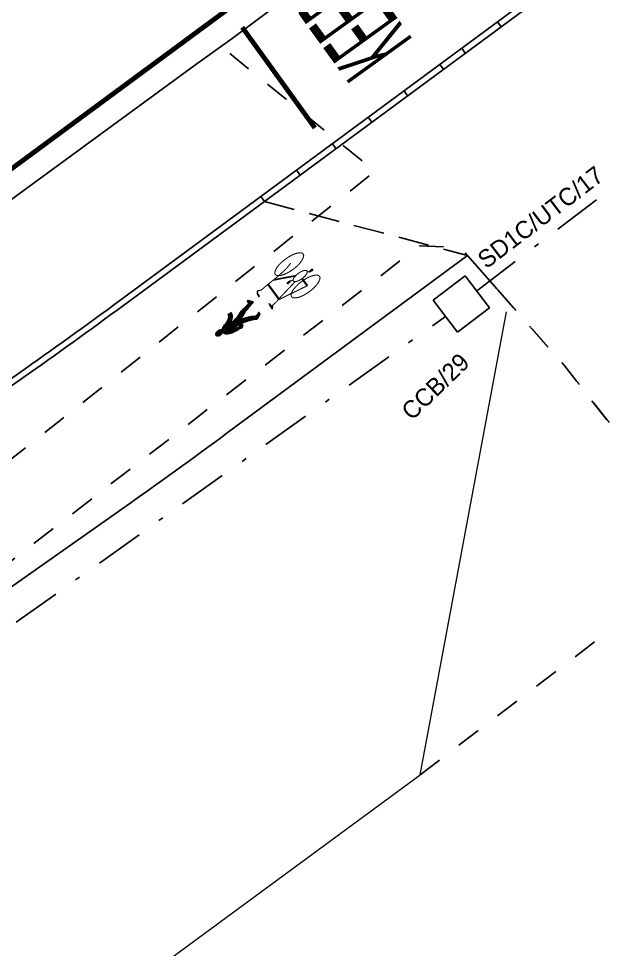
# Model space of a CAD drawing. Extents: x 421500 to 422711, y 436000 to 437000.
# Drawn here: x 422052.89 to 422064.9, y 436554.74 to 436573.87 of the extents above; entities that cross this region are included whole.
import ezdxf
from ezdxf.enums import TextEntityAlignment as Align

# ---------------------------------------------------------------- set-up
doc = ezdxf.new("R2010")
doc.units = 0
for name, pattern in [('10041', [9, 6, -3]), ('1060', [1, 1, 0]), ('716709-ExBase$0$BLIP', [1, 0.5, -0.5]), ('DASHED', [19.05, 12.7, -6.35]), ('XREF UTC_716709_AJB_1b$0$DASHDOT1', [2, 1, -0.5, 0, -0.5])]:
    doc.linetypes.add(name, pattern=pattern)
doc.layers.get('0').update_dxf_attribs({"color": 210})
doc.layers.add('716709-ExBase$0$LCCVerges Footpaths and Tracks', color=8, linetype='716709-ExBase$0$BLIP', lineweight=0)
doc.layers.add('716709-ExBase$0$LCCWalls', color=4, linetype='Continuous', lineweight=0)
for name, color, linetype in [('716709-ExBase$0$OS-JoinV', 8, '716709-ExBase$0$BLIP'), ('716709-ExBase$0$XC-LCCCarriageway', 251, 'Continuous'), ('716709-ExBase$0$XC-LCCVerges', 251, '716709-ExBase$0$BLIP'), ('Lines', 1, 'Continuous'), ('Pr-Edging', 7, 'Continuous'), ('Pr-Kerb', 2, 'Continuous'), ('Pr-KerbEdge', 8, 'Continuous'), ('XREF UTC_716709_AJB_1b$0$du-UTCBOX', 42, 'Continuous'), ('XREF UTC_716709_AJB_1b$0$du-UTCDUCT-C1', 42, 'XREF UTC_716709_AJB_1b$0$DASHDOT1'), ('XREF UTC_716709_AJB_1b$0$du-UTCDUCT-V2', 42, 'XREF UTC_716709_AJB_1b$0$DASHDOT1'), ('XREF UTC_716709_AJB_1b$0$du-UTCTEXT', 42, 'Continuous')]:
    doc.layers.add(name, color=color, linetype=linetype)
doc.styles.add('White 1.6m Text Normal', font='RDMARKP.shx', dxfattribs={"height": 1.6})
doc.styles.add('XREF UTC_716709_AJB_1b$0$Standard', font='txt')

# ---------------------------------------------------------------- blocks, each defined once
blk = doc.blocks.new('1057S')
at = {"color": 0}
blk.add_line((-0.063, 0.42), (-0.043, 0.389), dxfattribs=at)
for points in [[(-0.221, 1.098, 0.0208, 0.0219, 0), (-0.226, 1.108, 0.0219, 0.0229, 0), (-0.229, 1.116, 0.0229, 0.0238, 0), (-0.233, 1.123, 0.0238, 0.0245, 0), (-0.236, 1.129, 0.0245, 0.0252, 0), (-0.239, 1.135, 0.0252, 0.0258, 0), (-0.241, 1.14, 0.0258, 0.0263, 0), (-0.243, 1.144, 0.0263, 0.0268, 0), (-0.244, 1.149, 0.0268, 0.0272, 0), (-0.246, 1.153, 0.0272, 0.0277, 0), (-0.246, 1.156, 0.0277, 0.0281, 0), (-0.246, 1.16, 0.0281, 0.0285, 0), (-0.245, 1.164, 0.0285, 0.0289, 0), (-0.244, 1.168, 0.0289, 0.0294, 0), (-0.242, 1.171, 0.0294, 0.0299, 0), (-0.238, 1.175, 0.0299, 0.0305, 0), (-0.234, 1.179, 0.0305, 0.0313, 0), (-0.229, 1.183, 0.0313, 0.0321, 0), (-0.222, 1.188, 0.0321, 0.0331, 0), (-0.213, 1.192, 0.0331, 0.0343, 0), (-0.203, 1.195, 0.0343, 0.0357, 0), (-0.19, 1.199, 0.0357, 0.0374, 0), (-0.175, 1.201, 0.0374, 0.0394, 0), (-0.157, 1.203, 0.0394, 0.0417, 0), (-0.135, 1.203, 0.0417, 0.0417, 0)], [(0.076, 1.129, 0.0208, 0.0625, 0), (0.172, 1.125, 0.0625, 0.0208, 0), (0.215, 1.143, 0.0208, 0.0208, 0)]]:
    blk.add_lwpolyline(points, format="xyseb", dxfattribs=at)
for points, const_width in [([(-0.23, 0.951), (-0.22, 1.097)], 0.0208), ([(0.134, 0.941), (0.155, 1.097)], 0.0208), ([(-0.303, 0.316), (-0.289, 0.362), (-0.277, 0.409), (-0.268, 0.455), (-0.26, 0.501), (-0.255, 0.547), (-0.25, 0.594), (-0.246, 0.64), (-0.243, 0.688), (-0.24, 0.736), (-0.238, 0.783), (-0.236, 0.827), (-0.234, 0.867), (-0.232, 0.901), (-0.231, 0.928), (-0.23, 0.945), (-0.23, 0.951)], 0.0208), ([(-0.23, 0.92), (0.114, 0.92)], 0.0417), ([(0.041, 0.461), (0.124, 0.92)], 0.0208), ([(0.11, 0.931), (0.125, 0.931)], 0.0208), ([(0.124, 0.92), (0.124, 0.951)], 0.0125), ([(0.239, 0.357), (0.134, 0.931)], 0.0208), ([(0.134, 0.92), (0.134, 0.951)], 0.0125), ([(-0.199, 0.701), (-0.23, 0.764)], 0.0333), ([(-0.224, 0.766), (-0.229, 0.778)], 0.0125), ([(-0.209, 0.753), (-0.23, 0.795)], 0.00833), ([(-0.227, 0.778), (-0.228, 0.782)], 0.00833), ([(-0.053, 0.399), (-0.199, 0.701)], 0.0329), ([(-0.053, 0.399), (-0.199, 0.701)], 0.0125), ([(-0.024, 0.528), (-0.023, 0.589)], 0.0417), ([(-0.033, 0.586), (-0.029, 0.591), (-0.025, 0.595), (-0.02, 0.595), (-0.017, 0.592), (-0.014, 0.586)], 0.0125), ([(-0.01, 0.484), (-0.029, 0.54)], 0.0189), ([(-0.063, 0.399), (-0.053, 0.368)], 0.0125), ([(0.239, 0.357), (0.249, 0.316)], 0.0208), ([(0.072, 0.316), (0.239, 0.316)], 0.0417), ([(0.249, 0.316), (0.239, 0.295)], 0.0125), ([(0.031, 0.155), (0.051, 0.118)], 0.0189), ([(0.051, 0.123), (0.051, 0.065)], 0.0417), ([(0.044, 0.065), (0.047, 0.056), (0.053, 0.055), (0.058, 0.061), (0.063, 0.071)], 0.0125)]:
    blk.add_lwpolyline(points, dxfattribs=dict(at, const_width=const_width))
at = {"color": 0, "const_width": 0.0208}
for points in [[(-0.303, 0.691, 0.213749), (-0.343, 0.673, 0.093897), (-0.392, 0.591, 0.050566), (-0.418, 0.49, 0.037992), (-0.428, 0.352, 0.037992), (-0.418, 0.214, 0.050566), (-0.392, 0.113, 0.093897), (-0.343, 0.031, 0.213749), (-0.303, 0.013, 0.213749), (-0.264, 0.031, 0.093897), (-0.215, 0.113, 0.050566), (-0.188, 0.214, 0.037992), (-0.178, 0.352, 0.037992), (-0.188, 0.49, 0.050566), (-0.215, 0.591, 0.093897), (-0.264, 0.673, 0.213749)], [(0.239, 0.691, 0.213749), (0.199, 0.673, 0.093897), (0.15, 0.591, 0.050566), (0.124, 0.49, 0.037992), (0.114, 0.352, 0.037992), (0.124, 0.214, 0.050566), (0.15, 0.113, 0.093897), (0.199, 0.031, 0.213749), (0.239, 0.013, 0.213749), (0.278, 0.031, 0.093897), (0.327, 0.113, 0.050566), (0.353, 0.214, 0.037992), (0.364, 0.352, 0.037992), (0.353, 0.49, 0.050566), (0.327, 0.591, 0.093897), (0.278, 0.673, 0.213749)], [(0.009, 0.482, 0.211848), (-0.01, 0.473, 0.094525), (-0.035, 0.433, 0.051213), (-0.048, 0.384, 0.038544), (-0.053, 0.316, 0.038544), (-0.048, 0.247, 0.051213), (-0.035, 0.198, 0.094525), (-0.01, 0.158, 0.211848), (0.009, 0.149, 0.211848), (0.029, 0.158, 0.094525), (0.054, 0.198, 0.051213), (0.067, 0.247, 0.038544), (0.072, 0.316, 0.038544), (0.067, 0.384, 0.051213), (0.054, 0.433, 0.094525), (0.029, 0.473, 0.211848)]]:
    blk.add_lwpolyline(points, format="xyb", close=True, dxfattribs=at)
at = {"color": 0}
for points in [[(-0.038, 0.587), (-0.038, 0.588), (-0.037, 0.59), (-0.036, 0.591), (-0.036, 0.592), (-0.035, 0.593), (-0.035, 0.594), (-0.034, 0.595), (-0.033, 0.595), (-0.033, 0.596), (-0.032, 0.597), (-0.032, 0.597), (-0.031, 0.598), (-0.03, 0.598), (-0.03, 0.599), (-0.029, 0.599), (-0.029, 0.599), (-0.028, 0.6), (-0.028, 0.6), (-0.027, 0.6), (-0.026, 0.6), (-0.026, 0.601), (-0.025, 0.601), (-0.025, 0.601), (-0.024, 0.601), (-0.023, 0.601), (-0.023, 0.601), (-0.022, 0.601), (-0.021, 0.601), (-0.021, 0.601), (-0.02, 0.601), (-0.02, 0.601), (-0.019, 0.6), (-0.019, 0.6), (-0.018, 0.6), (-0.018, 0.6), (-0.017, 0.599), (-0.017, 0.599), (-0.016, 0.599), (-0.016, 0.598), (-0.016, 0.598), (-0.015, 0.598), (-0.015, 0.597), (-0.014, 0.597), (-0.014, 0.597), (-0.014, 0.596), (-0.013, 0.596), (-0.013, 0.595), (-0.013, 0.595), (-0.012, 0.594), (-0.012, 0.593), (-0.011, 0.593), (-0.011, 0.592), (-0.011, 0.591), (-0.01, 0.59), (-0.01, 0.589), (-0.009, 0.588)], [(0.035, 0.065), (0.036, 0.062), (0.037, 0.06), (0.037, 0.058), (0.038, 0.056), (0.039, 0.054), (0.04, 0.053), (0.041, 0.052), (0.042, 0.051), (0.043, 0.05), (0.044, 0.049), (0.044, 0.048), (0.045, 0.047), (0.046, 0.047), (0.047, 0.046), (0.048, 0.045), (0.048, 0.045), (0.049, 0.045), (0.049, 0.044), (0.05, 0.044), (0.051, 0.044), (0.051, 0.044), (0.052, 0.044), (0.052, 0.044), (0.053, 0.044), (0.053, 0.045), (0.054, 0.045), (0.055, 0.045), (0.056, 0.046), (0.056, 0.047), (0.057, 0.047), (0.058, 0.048), (0.059, 0.049), (0.06, 0.051), (0.061, 0.052), (0.062, 0.054), (0.063, 0.055), (0.064, 0.057), (0.066, 0.06), (0.067, 0.062), (0.068, 0.065)]]:
    blk.add_lwpolyline(points, dxfattribs=at)
for points in [[(-0.039, 0.587), (-0.036, 0.591), (-0.033, 0.596), (-0.029, 0.599)], [(-0.033, 0.596), (-0.029, 0.599), (-0.024, 0.601), (-0.018, 0.601)], [(-0.024, 0.601), (-0.018, 0.601), (-0.015, 0.598), (-0.012, 0.595)], [(-0.015, 0.598), (-0.012, 0.595), (-0.01, 0.591), (-0.009, 0.588)], [(0.035, 0.064), (0.038, 0.056), (0.042, 0.049), (0.049, 0.044)], [(0.042, 0.049), (0.049, 0.044), (0.053, 0.044), (0.058, 0.048)], [(0.053, 0.044), (0.058, 0.048), (0.062, 0.053), (0.064, 0.057)], [(0.062, 0.053), (0.064, 0.057), (0.067, 0.062), (0.067, 0.065)]]:
    blk.add_solid(points, dxfattribs=at)
blk = doc.blocks.new('*U26')
at = {"linetype": 'Continuous'}
for points in [[(189.913, 96.969), (189.911, 96.966), (189.962, 96.968)], [(189.962, 96.968), (189.911, 96.966), (189.965, 96.965)], [(189.959, 96.971), (189.913, 96.969), (189.962, 96.968)], [(189.916, 96.971), (189.913, 96.969), (189.959, 96.971)], [(189.919, 96.974), (189.916, 96.971), (189.956, 96.973)], [(189.956, 96.973), (189.916, 96.971), (189.959, 96.971)], [(189.953, 96.975), (189.919, 96.974), (189.956, 96.973)], [(189.922, 96.975), (189.919, 96.974), (189.953, 96.975)], [(189.95, 96.977), (189.922, 96.975), (189.953, 96.975)], [(189.925, 96.977), (189.922, 96.975), (189.95, 96.977)], [(189.947, 96.978), (189.925, 96.977), (189.95, 96.977)], [(189.928, 96.978), (189.925, 96.977), (189.947, 96.978)], [(189.944, 96.979), (189.928, 96.978), (189.947, 96.978)], [(189.931, 96.979), (189.928, 96.978), (189.944, 96.979)], [(189.941, 96.98), (189.931, 96.979), (189.944, 96.979)], [(189.934, 96.98), (189.931, 96.979), (189.941, 96.98)], [(189.938, 96.98), (189.934, 96.98), (189.941, 96.98)], [(189.892, 96.918), (189.891, 96.913), (189.983, 96.917)], [(189.983, 96.917), (189.891, 96.913), (189.984, 96.912)], [(189.891, 96.913), (189.891, 96.907), (189.984, 96.912)], [(189.984, 96.912), (189.891, 96.907), (189.984, 96.907)], [(189.984, 96.907), (189.891, 96.902), (189.984, 96.901)], [(189.891, 96.907), (189.891, 96.902), (189.984, 96.907)], [(189.891, 96.902), (189.891, 96.897), (189.984, 96.901)], [(189.984, 96.901), (189.891, 96.897), (189.984, 96.896)], [(189.891, 96.897), (189.891, 96.892), (189.984, 96.896)], [(189.984, 96.896), (189.891, 96.892), (189.983, 96.891)], [(189.891, 96.892), (189.892, 96.886), (189.983, 96.891)], [(189.893, 96.923), (189.892, 96.918), (189.982, 96.922)], [(189.982, 96.922), (189.892, 96.918), (189.983, 96.917)], [(189.983, 96.891), (189.892, 96.886), (189.983, 96.886)], [(189.892, 96.886), (189.893, 96.881), (189.983, 96.886)], [(189.981, 96.928), (189.893, 96.923), (189.982, 96.922)], [(189.894, 96.928), (189.893, 96.923), (189.981, 96.928)], [(189.983, 96.886), (189.893, 96.881), (189.982, 96.88)], [(189.893, 96.881), (189.894, 96.876), (189.982, 96.88)], [(189.98, 96.933), (189.894, 96.928), (189.981, 96.928)], [(189.895, 96.933), (189.894, 96.928), (189.98, 96.933)], [(189.982, 96.88), (189.894, 96.876), (189.981, 96.875)], [(189.894, 96.876), (189.895, 96.871), (189.981, 96.875)], [(189.896, 96.938), (189.895, 96.933), (189.979, 96.937)], [(189.979, 96.937), (189.895, 96.933), (189.98, 96.933)], [(189.981, 96.875), (189.895, 96.871), (189.98, 96.87)], [(189.895, 96.871), (189.896, 96.866), (189.98, 96.87)], [(189.898, 96.943), (189.896, 96.938), (189.977, 96.942)], [(189.977, 96.942), (189.896, 96.938), (189.979, 96.937)], [(189.98, 96.87), (189.896, 96.866), (189.979, 96.866)], [(189.896, 96.866), (189.898, 96.862), (189.979, 96.866)], [(189.899, 96.947), (189.898, 96.943), (189.976, 96.946)], [(189.976, 96.946), (189.898, 96.943), (189.977, 96.942)], [(189.979, 96.866), (189.898, 96.862), (189.977, 96.861)], [(189.898, 96.862), (189.899, 96.857), (189.977, 96.861)], [(189.974, 96.951), (189.899, 96.947), (189.976, 96.946)], [(189.901, 96.951), (189.899, 96.947), (189.974, 96.951)], [(189.977, 96.861), (189.899, 96.857), (189.975, 96.857)], [(189.899, 96.857), (189.901, 96.853), (189.975, 96.857)], [(189.972, 96.955), (189.901, 96.951), (189.974, 96.951)], [(189.903, 96.955), (189.901, 96.951), (189.972, 96.955)], [(189.975, 96.857), (189.901, 96.853), (189.973, 96.852)], [(189.901, 96.853), (189.903, 96.849), (189.973, 96.852)], [(189.969, 96.959), (189.903, 96.955), (189.972, 96.955)], [(189.906, 96.959), (189.903, 96.955), (189.969, 96.959)], [(189.973, 96.852), (189.903, 96.849), (189.973, 96.851)], [(189.973, 96.851), (189.903, 96.849), (189.972, 96.849)], [(189.903, 96.849), (189.906, 96.845), (189.972, 96.847)], [(189.972, 96.849), (189.903, 96.849), (189.972, 96.847)], [(189.907, 96.792), (189.903, 96.784), (190.052, 96.785)], [(190.052, 96.785), (189.903, 96.784), (190.057, 96.776)], [(189.908, 96.963), (189.906, 96.959), (189.967, 96.962)], [(189.967, 96.962), (189.906, 96.959), (189.969, 96.959)], [(189.972, 96.847), (189.906, 96.845), (189.972, 96.845)], [(189.906, 96.845), (189.908, 96.842), (189.972, 96.845)], [(189.912, 96.799), (189.907, 96.792), (190.044, 96.797)], [(190.044, 96.797), (189.907, 96.792), (190.046, 96.794)], [(190.046, 96.794), (189.907, 96.792), (190.052, 96.785)], [(189.911, 96.966), (189.908, 96.963), (189.965, 96.965)], [(189.965, 96.965), (189.908, 96.963), (189.967, 96.962)], [(189.972, 96.845), (189.908, 96.842), (189.972, 96.843)], [(189.972, 96.843), (189.908, 96.842), (189.972, 96.841)], [(189.908, 96.842), (189.911, 96.839), (189.972, 96.841)], [(189.972, 96.841), (189.911, 96.839), (189.973, 96.84)], [(189.973, 96.84), (189.911, 96.839), (189.974, 96.838)], [(189.911, 96.839), (189.913, 96.836), (189.974, 96.838)], [(189.916, 96.806), (189.912, 96.799), (190.039, 96.804)], [(190.039, 96.804), (189.912, 96.799), (190.042, 96.801)], [(190.042, 96.801), (189.912, 96.799), (190.044, 96.797)], [(189.974, 96.838), (189.913, 96.836), (189.975, 96.837)], [(189.975, 96.837), (189.913, 96.836), (189.976, 96.836)], [(189.913, 96.836), (189.916, 96.833), (189.977, 96.836)], [(189.976, 96.836), (189.913, 96.836), (189.977, 96.836)], [(189.977, 96.836), (189.916, 96.833), (189.978, 96.835)], [(189.983, 96.835), (189.916, 96.833), (189.988, 96.834)], [(189.978, 96.835), (189.916, 96.833), (189.983, 96.835)], [(189.988, 96.834), (189.916, 96.833), (189.993, 96.833)], [(189.916, 96.833), (189.919, 96.831), (189.993, 96.833)], [(189.921, 96.813), (189.916, 96.806), (190.031, 96.812)], [(190.031, 96.812), (189.916, 96.806), (190.034, 96.809)], [(190.034, 96.809), (189.916, 96.806), (190.037, 96.807)], [(190.037, 96.807), (189.916, 96.806), (190.039, 96.804)], [(189.993, 96.833), (189.919, 96.831), (189.998, 96.831)], [(189.919, 96.831), (189.92, 96.83), (190.003, 96.83)], [(189.998, 96.831), (189.919, 96.831), (190.003, 96.83)], [(189.92, 96.83), (189.921, 96.829), (190.003, 96.83)], [(190.003, 96.83), (189.921, 96.829), (190.008, 96.827)], [(189.921, 96.829), (189.922, 96.827), (190.008, 96.827)], [(190.027, 96.816), (189.921, 96.815), (190.031, 96.812)], [(189.922, 96.816), (189.921, 96.815), (190.027, 96.816)], [(189.921, 96.815), (189.921, 96.813), (190.031, 96.812)], [(189.922, 96.827), (189.922, 96.826), (190.013, 96.825)], [(190.008, 96.827), (189.922, 96.827), (190.013, 96.825)], [(189.922, 96.826), (189.923, 96.824), (190.013, 96.825)], [(189.923, 96.818), (189.922, 96.816), (190.027, 96.816)], [(190.013, 96.825), (189.923, 96.824), (190.017, 96.822)], [(189.923, 96.824), (189.923, 96.822), (190.017, 96.822)], [(189.923, 96.822), (189.923, 96.82), (190.022, 96.819)], [(190.017, 96.822), (189.923, 96.822), (190.022, 96.819)], [(189.923, 96.82), (189.923, 96.818), (190.022, 96.819)], [(190.022, 96.819), (189.923, 96.818), (190.027, 96.816)], [(189.841, 96.602), (189.837, 96.596), (189.906, 96.596)], [(189.845, 96.609), (189.841, 96.602), (189.909, 96.604)], [(189.909, 96.604), (189.841, 96.602), (189.906, 96.596)], [(189.848, 96.616), (189.845, 96.609), (189.912, 96.612)], [(189.912, 96.612), (189.845, 96.609), (189.909, 96.604)], [(189.851, 96.624), (189.848, 96.616), (189.915, 96.621)], [(189.915, 96.621), (189.848, 96.616), (189.912, 96.612)], [(189.855, 96.631), (189.851, 96.624), (189.918, 96.63)], [(189.918, 96.63), (189.851, 96.624), (189.915, 96.621)], [(189.858, 96.639), (189.855, 96.631), (190.042, 96.633)], [(190.042, 96.633), (189.855, 96.631), (189.918, 96.63)], [(189.861, 96.647), (189.858, 96.639), (190.042, 96.633)], [(189.863, 96.655), (189.861, 96.647), (190.042, 96.647)], [(190.042, 96.647), (189.861, 96.647), (190.042, 96.633)], [(189.866, 96.663), (189.863, 96.655), (190.042, 96.661)], [(190.042, 96.661), (189.863, 96.655), (190.042, 96.647)], [(189.868, 96.671), (189.866, 96.663), (190.042, 96.661)], [(189.87, 96.68), (189.868, 96.671), (190.099, 96.672)], [(190.099, 96.672), (189.868, 96.671), (190.102, 96.66)], [(189.868, 96.671), (190.042, 96.661), (190.102, 96.66)], [(189.872, 96.689), (189.87, 96.68), (190.095, 96.683)], [(190.095, 96.683), (189.87, 96.68), (190.099, 96.672)], [(189.873, 96.697), (189.872, 96.689), (190.092, 96.694)], [(190.092, 96.694), (189.872, 96.689), (190.095, 96.683)], [(189.874, 96.703), (189.873, 96.697), (190.092, 96.694)], [(189.875, 96.709), (189.874, 96.703), (190.088, 96.705)], [(190.088, 96.705), (189.874, 96.703), (190.092, 96.694)], [(189.876, 96.714), (189.875, 96.709), (190.088, 96.705)], [(189.877, 96.72), (189.876, 96.714), (190.084, 96.716)], [(190.084, 96.716), (189.876, 96.714), (190.088, 96.705)], [(189.879, 96.725), (189.877, 96.72), (190.084, 96.716)], [(189.882, 96.734), (189.879, 96.725), (190.08, 96.726)], [(190.08, 96.726), (189.879, 96.725), (190.084, 96.716)], [(189.885, 96.743), (189.882, 96.734), (190.076, 96.736)], [(190.076, 96.736), (189.882, 96.734), (190.08, 96.726)], [(189.888, 96.752), (189.885, 96.743), (190.071, 96.747)], [(190.071, 96.747), (189.885, 96.743), (190.076, 96.736)], [(189.892, 96.76), (189.888, 96.752), (190.067, 96.756)], [(190.067, 96.756), (189.888, 96.752), (190.071, 96.747)], [(189.895, 96.768), (189.892, 96.76), (190.062, 96.766)], [(190.062, 96.766), (189.892, 96.76), (190.067, 96.756)], [(190.057, 96.776), (189.895, 96.768), (190.062, 96.766)], [(189.899, 96.776), (189.895, 96.768), (190.057, 96.776)], [(189.903, 96.784), (189.899, 96.776), (190.057, 96.776)], [(190.042, 96.633), (189.918, 96.63), (190.042, 96.618)], [(189.918, 96.63), (189.919, 96.62), (190.042, 96.618)], [(189.919, 96.62), (189.921, 96.61), (190.042, 96.618)], [(190.042, 96.618), (189.921, 96.61), (190.042, 96.604)], [(189.921, 96.61), (189.922, 96.6), (190.042, 96.604)], [(190.042, 96.604), (189.922, 96.6), (190.043, 96.59)], [(190.042, 96.661), (190.046, 96.656), (190.102, 96.66)], [(190.102, 96.66), (190.046, 96.656), (190.105, 96.649)], [(190.046, 96.656), (190.049, 96.65), (190.105, 96.649)], [(190.049, 96.65), (190.053, 96.644), (190.105, 96.649)], [(190.105, 96.649), (190.053, 96.644), (190.108, 96.637)], [(190.053, 96.644), (190.056, 96.638), (190.108, 96.637)], [(190.056, 96.638), (190.059, 96.632), (190.108, 96.637)], [(190.108, 96.637), (190.059, 96.632), (190.11, 96.625)], [(190.059, 96.632), (190.062, 96.626), (190.11, 96.625)], [(190.062, 96.626), (190.065, 96.619), (190.11, 96.625)], [(190.11, 96.625), (190.065, 96.619), (190.113, 96.613)], [(190.065, 96.619), (190.067, 96.613), (190.113, 96.613)], [(190.067, 96.613), (190.07, 96.606), (190.115, 96.601)], [(190.113, 96.613), (190.067, 96.613), (190.115, 96.601)], [(190.07, 96.606), (190.072, 96.599), (190.115, 96.601)], [(189.766, 96.541), (189.765, 96.539), (189.78, 96.54)], [(189.78, 96.54), (189.765, 96.539), (189.874, 96.538)], [(189.765, 96.539), (189.765, 96.537), (189.874, 96.538)], [(189.874, 96.538), (189.765, 96.537), (189.869, 96.532)], [(189.765, 96.537), (189.765, 96.535), (189.869, 96.532)], [(189.765, 96.535), (189.765, 96.533), (189.869, 96.532)], [(189.765, 96.533), (189.765, 96.526), (189.869, 96.532)], [(189.869, 96.532), (189.765, 96.526), (189.865, 96.526)], [(189.765, 96.526), (189.765, 96.519), (189.86, 96.52)], [(189.865, 96.526), (189.765, 96.526), (189.86, 96.52)], [(189.86, 96.52), (189.765, 96.519), (189.855, 96.515)], [(189.765, 96.519), (189.766, 96.512), (189.855, 96.515)], [(189.767, 96.543), (189.766, 96.541), (189.78, 96.542)], [(189.78, 96.542), (189.766, 96.541), (189.78, 96.54)], [(189.855, 96.515), (189.766, 96.512), (189.85, 96.51)], [(189.766, 96.512), (189.767, 96.506), (189.85, 96.51)], [(189.768, 96.544), (189.767, 96.543), (189.779, 96.543)], [(189.779, 96.543), (189.767, 96.543), (189.78, 96.542)], [(189.85, 96.51), (189.767, 96.506), (189.844, 96.506)], [(189.767, 96.506), (189.768, 96.499), (189.844, 96.506)], [(189.778, 96.545), (189.768, 96.544), (189.779, 96.543)], [(189.769, 96.545), (189.768, 96.544), (189.778, 96.545)], [(189.844, 96.506), (189.768, 96.499), (189.839, 96.501)], [(189.839, 96.501), (189.768, 96.499), (189.834, 96.498)], [(189.768, 96.499), (189.77, 96.493), (189.834, 96.498)], [(189.777, 96.546), (189.769, 96.545), (189.778, 96.545)], [(189.77, 96.546), (189.769, 96.545), (189.777, 96.546)], [(189.771, 96.547), (189.77, 96.546), (189.775, 96.546)], [(189.775, 96.546), (189.77, 96.546), (189.777, 96.546)], [(189.834, 96.498), (189.77, 96.493), (189.828, 96.494)], [(189.828, 96.494), (189.77, 96.493), (189.822, 96.491)], [(189.77, 96.493), (189.771, 96.486), (189.822, 96.491)], [(189.774, 96.547), (189.771, 96.547), (189.775, 96.546)], [(189.773, 96.547), (189.771, 96.547), (189.774, 96.547)], [(189.822, 96.491), (189.771, 96.486), (189.817, 96.488)], [(189.817, 96.488), (189.771, 96.486), (189.811, 96.485)], [(189.771, 96.486), (189.773, 96.48), (189.811, 96.485)], [(189.811, 96.485), (189.773, 96.48), (189.805, 96.483)], [(189.805, 96.483), (189.773, 96.48), (189.8, 96.481)], [(189.8, 96.481), (189.773, 96.48), (189.794, 96.48)], [(189.794, 96.48), (189.773, 96.478), (189.788, 96.479)], [(189.773, 96.48), (189.773, 96.478), (189.794, 96.48)], [(189.788, 96.479), (189.773, 96.478), (189.787, 96.477)], [(189.773, 96.478), (189.774, 96.477), (189.787, 96.477)], [(189.774, 96.477), (189.775, 96.475), (189.786, 96.475)], [(189.787, 96.477), (189.774, 96.477), (189.786, 96.475)], [(189.775, 96.475), (189.776, 96.474), (189.785, 96.474)], [(189.786, 96.475), (189.775, 96.475), (189.785, 96.474)], [(189.776, 96.474), (189.777, 96.473), (189.784, 96.473)], [(189.785, 96.474), (189.776, 96.474), (189.784, 96.473)], [(189.777, 96.473), (189.779, 96.472), (189.783, 96.472)], [(189.784, 96.473), (189.777, 96.473), (189.783, 96.472)], [(189.779, 96.472), (189.78, 96.472), (189.781, 96.472)], [(189.783, 96.472), (189.779, 96.472), (189.781, 96.472)], [(189.786, 96.543), (189.78, 96.54), (189.874, 96.538)], [(189.791, 96.546), (189.786, 96.543), (189.879, 96.544)], [(189.879, 96.544), (189.786, 96.543), (189.874, 96.538)], [(189.796, 96.55), (189.791, 96.546), (189.879, 96.544)], [(189.801, 96.553), (189.796, 96.55), (189.883, 96.551)], [(189.883, 96.551), (189.796, 96.55), (189.879, 96.544)], [(189.887, 96.558), (189.801, 96.553), (189.883, 96.551)], [(189.806, 96.558), (189.801, 96.553), (189.887, 96.558)], [(189.811, 96.562), (189.806, 96.558), (189.887, 96.558)], [(189.815, 96.567), (189.811, 96.562), (189.891, 96.565)], [(189.891, 96.565), (189.811, 96.562), (189.887, 96.558)], [(189.895, 96.572), (189.815, 96.567), (189.891, 96.565)], [(189.82, 96.572), (189.815, 96.567), (189.895, 96.572)], [(189.824, 96.578), (189.82, 96.572), (189.895, 96.572)], [(189.829, 96.583), (189.824, 96.578), (189.899, 96.58)], [(189.899, 96.58), (189.824, 96.578), (189.895, 96.572)], [(189.833, 96.59), (189.829, 96.583), (189.902, 96.588)], [(189.902, 96.588), (189.829, 96.583), (189.899, 96.58)], [(189.906, 96.596), (189.833, 96.59), (189.902, 96.588)], [(189.837, 96.596), (189.833, 96.59), (189.906, 96.596)], [(189.996, 96.42), (189.906, 96.4), (189.989, 96.404)], [(189.912, 96.42), (189.906, 96.4), (189.996, 96.42)], [(189.914, 96.429), (189.912, 96.42), (190.067, 96.423)], [(190.067, 96.423), (189.912, 96.42), (189.996, 96.42)], [(189.916, 96.439), (189.914, 96.429), (190.063, 96.438)], [(190.063, 96.438), (189.914, 96.429), (190.067, 96.423)], [(189.918, 96.449), (189.916, 96.439), (190.063, 96.438)], [(189.92, 96.459), (189.918, 96.449), (190.06, 96.451)], [(190.06, 96.451), (189.918, 96.449), (190.063, 96.438)], [(189.922, 96.468), (189.92, 96.459), (190.057, 96.465)], [(190.057, 96.465), (189.92, 96.459), (190.06, 96.451)], [(189.922, 96.6), (189.924, 96.59), (190.043, 96.59)], [(190.055, 96.478), (189.922, 96.468), (190.057, 96.465)], [(189.923, 96.478), (189.922, 96.468), (190.055, 96.478)], [(189.924, 96.489), (189.923, 96.478), (190.055, 96.478)], [(189.924, 96.59), (189.925, 96.58), (190.043, 96.59)], [(189.925, 96.499), (189.924, 96.489), (190.053, 96.492)], [(190.053, 96.492), (189.924, 96.489), (190.055, 96.478)], [(190.043, 96.59), (189.925, 96.58), (190.044, 96.576)], [(189.925, 96.58), (189.925, 96.57), (190.044, 96.576)], [(190.044, 96.576), (189.925, 96.57), (190.045, 96.562)], [(189.925, 96.57), (189.926, 96.56), (190.045, 96.562)], [(189.926, 96.509), (189.925, 96.499), (190.051, 96.506)], [(190.051, 96.506), (189.925, 96.499), (190.053, 96.492)], [(190.045, 96.562), (189.926, 96.56), (190.046, 96.548)], [(189.926, 96.56), (189.926, 96.55), (190.046, 96.548)], [(189.926, 96.55), (189.927, 96.539), (190.046, 96.548)], [(189.927, 96.539), (189.926, 96.529), (190.047, 96.534)], [(190.047, 96.534), (189.926, 96.529), (190.049, 96.52)], [(189.926, 96.529), (189.926, 96.519), (190.049, 96.52)], [(190.049, 96.52), (189.926, 96.519), (190.051, 96.506)], [(189.926, 96.519), (189.926, 96.509), (190.051, 96.506)], [(190.046, 96.548), (189.927, 96.539), (190.047, 96.534)], [(190.067, 96.423), (189.996, 96.42), (190.07, 96.408)], [(189.996, 96.42), (190, 96.406), (190.07, 96.408)], [(190.115, 96.601), (190.072, 96.599), (190.117, 96.589)], [(190.072, 96.599), (190.074, 96.591), (190.117, 96.589)], [(190.074, 96.591), (190.076, 96.584), (190.117, 96.589)], [(190.117, 96.589), (190.076, 96.584), (190.119, 96.577)], [(190.076, 96.584), (190.078, 96.576), (190.119, 96.577)], [(190.119, 96.577), (190.078, 96.576), (190.12, 96.564)], [(190.078, 96.576), (190.079, 96.569), (190.12, 96.564)], [(190.079, 96.476), (190.078, 96.473), (190.129, 96.475)], [(190.129, 96.475), (190.078, 96.473), (190.127, 96.471)], [(190.078, 96.473), (190.078, 96.47), (190.127, 96.471)], [(190.127, 96.471), (190.078, 96.47), (190.124, 96.467)], [(190.078, 96.47), (190.078, 96.467), (190.124, 96.467)], [(190.078, 96.467), (190.079, 96.464), (190.124, 96.467)], [(190.079, 96.569), (190.08, 96.561), (190.12, 96.564)], [(190.08, 96.486), (190.079, 96.479), (190.133, 96.484)], [(190.133, 96.484), (190.079, 96.479), (190.132, 96.481)], [(190.132, 96.481), (190.079, 96.479), (190.132, 96.479)], [(190.132, 96.479), (190.079, 96.476), (190.129, 96.475)], [(190.079, 96.479), (190.079, 96.476), (190.132, 96.479)], [(190.124, 96.467), (190.079, 96.464), (190.122, 96.463)], [(190.079, 96.464), (190.079, 96.462), (190.122, 96.463)], [(190.122, 96.463), (190.079, 96.462), (190.119, 96.46)], [(190.079, 96.462), (190.08, 96.459), (190.119, 96.46)], [(190.12, 96.564), (190.08, 96.561), (190.121, 96.552)], [(190.08, 96.561), (190.082, 96.553), (190.121, 96.552)], [(190.081, 96.494), (190.08, 96.486), (190.134, 96.492)], [(190.134, 96.492), (190.08, 96.486), (190.134, 96.489)], [(190.134, 96.489), (190.08, 96.486), (190.134, 96.486)], [(190.134, 96.486), (190.08, 96.486), (190.133, 96.484)], [(190.119, 96.46), (190.08, 96.459), (190.116, 96.457)], [(190.08, 96.459), (190.081, 96.456), (190.116, 96.457)], [(190.082, 96.501), (190.081, 96.494), (190.133, 96.5)], [(190.133, 96.5), (190.081, 96.494), (190.134, 96.497)], [(190.134, 96.497), (190.081, 96.494), (190.134, 96.495)], [(190.134, 96.495), (190.081, 96.494), (190.134, 96.492)], [(190.116, 96.457), (190.081, 96.456), (190.113, 96.455)], [(190.081, 96.456), (190.082, 96.454), (190.113, 96.455)], [(190.082, 96.553), (190.083, 96.545), (190.121, 96.552)], [(190.083, 96.508), (190.082, 96.501), (190.131, 96.507)], [(190.131, 96.507), (190.082, 96.501), (190.132, 96.505)], [(190.132, 96.505), (190.082, 96.501), (190.133, 96.503)], [(190.133, 96.503), (190.082, 96.501), (190.133, 96.5)], [(190.113, 96.455), (190.082, 96.454), (190.11, 96.452)], [(190.082, 96.454), (190.083, 96.452), (190.11, 96.452)], [(190.121, 96.552), (190.083, 96.545), (190.123, 96.54)], [(190.083, 96.545), (190.083, 96.538), (190.123, 96.54)], [(190.123, 96.54), (190.083, 96.538), (190.123, 96.527)], [(190.083, 96.538), (190.083, 96.531), (190.123, 96.527)], [(190.083, 96.531), (190.083, 96.523), (190.123, 96.527)], [(190.123, 96.527), (190.083, 96.523), (190.124, 96.514)], [(190.083, 96.523), (190.083, 96.516), (190.124, 96.514)], [(190.083, 96.516), (190.083, 96.508), (190.124, 96.514)], [(190.126, 96.514), (190.083, 96.508), (190.127, 96.512)], [(190.124, 96.514), (190.083, 96.508), (190.126, 96.514)], [(190.127, 96.512), (190.083, 96.508), (190.129, 96.511)], [(190.129, 96.511), (190.083, 96.508), (190.13, 96.509)], [(190.13, 96.509), (190.083, 96.508), (190.131, 96.507)], [(190.083, 96.452), (190.085, 96.45), (190.107, 96.45)], [(190.11, 96.452), (190.083, 96.452), (190.107, 96.45)], [(190.085, 96.45), (190.086, 96.448), (190.103, 96.449)], [(190.107, 96.45), (190.085, 96.45), (190.103, 96.449)], [(190.103, 96.449), (190.086, 96.448), (190.1, 96.447)], [(190.086, 96.448), (190.088, 96.447), (190.1, 96.447)], [(190.088, 96.447), (190.09, 96.446), (190.1, 96.447)], [(190.1, 96.447), (190.09, 96.446), (190.097, 96.446)], [(190.09, 96.446), (190.091, 96.446), (190.097, 96.446)], [(190.091, 96.446), (190.093, 96.446), (190.095, 96.446)], [(190.097, 96.446), (190.091, 96.446), (190.095, 96.446)], [(189.865, 96.245), (189.863, 96.229), (189.929, 96.238)], [(189.929, 96.238), (189.863, 96.229), (189.924, 96.221)], [(189.868, 96.26), (189.865, 96.245), (189.934, 96.256)], [(189.934, 96.256), (189.865, 96.245), (189.929, 96.238)], [(189.87, 96.275), (189.868, 96.26), (189.939, 96.273)], [(189.939, 96.273), (189.868, 96.26), (189.934, 96.256)], [(189.945, 96.29), (189.87, 96.275), (189.939, 96.273)], [(189.873, 96.29), (189.87, 96.275), (189.945, 96.29)], [(189.877, 96.305), (189.873, 96.29), (189.945, 96.29)], [(189.88, 96.32), (189.877, 96.305), (189.951, 96.307)], [(189.951, 96.307), (189.877, 96.305), (189.945, 96.29)], [(189.887, 96.339), (189.88, 96.32), (189.956, 96.324)], [(189.956, 96.324), (189.88, 96.32), (189.951, 96.307)], [(189.893, 96.359), (189.887, 96.339), (189.969, 96.357)], [(189.969, 96.357), (189.887, 96.339), (189.963, 96.34)], [(189.963, 96.34), (189.887, 96.339), (189.956, 96.324)], [(189.9, 96.379), (189.893, 96.359), (189.975, 96.373)], [(189.975, 96.373), (189.893, 96.359), (189.969, 96.357)], [(189.906, 96.4), (189.9, 96.379), (189.982, 96.389)], [(189.982, 96.389), (189.9, 96.379), (189.975, 96.373)], [(189.989, 96.404), (189.906, 96.4), (189.982, 96.389)], [(190.07, 96.408), (190, 96.406), (190.074, 96.394)], [(190, 96.406), (190.004, 96.391), (190.074, 96.394)], [(190.074, 96.394), (190.004, 96.391), (190.079, 96.379)], [(190.004, 96.391), (190.008, 96.377), (190.079, 96.379)], [(190.079, 96.379), (190.008, 96.377), (190.083, 96.365)], [(190.008, 96.377), (190.013, 96.363), (190.083, 96.365)], [(190.083, 96.365), (190.013, 96.363), (190.088, 96.351)], [(190.013, 96.363), (190.018, 96.349), (190.088, 96.351)], [(190.088, 96.351), (190.018, 96.349), (190.092, 96.337)], [(190.018, 96.349), (190.023, 96.336), (190.092, 96.337)], [(190.092, 96.337), (190.023, 96.336), (190.097, 96.324)], [(190.023, 96.336), (190.028, 96.322), (190.097, 96.324)], [(190.097, 96.324), (190.028, 96.322), (190.103, 96.31)], [(190.028, 96.322), (190.033, 96.309), (190.103, 96.31)], [(190.103, 96.31), (190.033, 96.309), (190.108, 96.297)], [(190.033, 96.309), (190.038, 96.296), (190.108, 96.297)], [(190.108, 96.297), (190.038, 96.296), (190.113, 96.284)], [(190.038, 96.296), (190.044, 96.283), (190.113, 96.284)], [(190.113, 96.284), (190.044, 96.283), (190.119, 96.271)], [(190.044, 96.283), (190.05, 96.271), (190.119, 96.271)], [(190.05, 96.271), (190.056, 96.258), (190.125, 96.258)], [(190.119, 96.271), (190.05, 96.271), (190.125, 96.258)], [(190.056, 96.258), (190.062, 96.246), (190.125, 96.258)], [(190.125, 96.258), (190.062, 96.246), (190.131, 96.245)], [(190.062, 96.246), (190.068, 96.234), (190.131, 96.245)], [(190.131, 96.245), (190.068, 96.234), (190.137, 96.233)], [(189.79, 96.074), (189.789, 96.072), (189.889, 96.056)], [(189.789, 96.072), (189.789, 96.071), (189.889, 96.056)], [(189.789, 96.071), (189.789, 96.069), (189.889, 96.056)], [(189.789, 96.069), (189.789, 96.067), (189.889, 96.056)], [(189.789, 96.067), (189.79, 96.066), (189.889, 96.056)], [(189.791, 96.077), (189.79, 96.076), (189.892, 96.075)], [(189.79, 96.076), (189.79, 96.074), (189.892, 96.075)], [(189.892, 96.075), (189.79, 96.074), (189.889, 96.056)], [(189.79, 96.066), (189.79, 96.065), (189.889, 96.056)], [(189.79, 96.065), (189.791, 96.063), (189.889, 96.056)], [(189.792, 96.078), (189.791, 96.077), (189.892, 96.075)], [(189.791, 96.063), (189.792, 96.063), (189.889, 96.056)], [(189.792, 96.079), (189.792, 96.078), (189.892, 96.075)], [(189.793, 96.079), (189.792, 96.079), (189.892, 96.075)], [(189.792, 96.063), (189.886, 96.037), (189.889, 96.056)], [(189.792, 96.063), (189.883, 96.018), (189.886, 96.037)], [(189.792, 96.063), (189.881, 95.999), (189.883, 96.018)], [(189.85, 96.089), (189.793, 96.079), (189.892, 96.075)], [(189.851, 96.121), (189.85, 96.105), (189.899, 96.112)], [(189.899, 96.112), (189.85, 96.105), (189.895, 96.094)], [(189.85, 96.105), (189.85, 96.089), (189.895, 96.094)], [(189.895, 96.094), (189.85, 96.089), (189.892, 96.075)], [(189.852, 96.136), (189.851, 96.121), (189.902, 96.13)], [(189.902, 96.13), (189.851, 96.121), (189.899, 96.112)], [(189.854, 96.152), (189.852, 96.136), (189.906, 96.149)], [(189.906, 96.149), (189.852, 96.136), (189.902, 96.13)], [(189.855, 96.168), (189.854, 96.152), (189.91, 96.167)], [(189.91, 96.167), (189.854, 96.152), (189.906, 96.149)], [(189.857, 96.183), (189.855, 96.168), (189.91, 96.167)], [(189.859, 96.199), (189.857, 96.183), (189.915, 96.185)], [(189.915, 96.185), (189.857, 96.183), (189.91, 96.167)], [(189.861, 96.214), (189.859, 96.199), (189.919, 96.203)], [(189.919, 96.203), (189.859, 96.199), (189.915, 96.185)], [(189.863, 96.229), (189.861, 96.214), (189.924, 96.221)], [(189.924, 96.221), (189.861, 96.214), (189.919, 96.203)], [(190.068, 96.234), (190.074, 96.222), (190.137, 96.233)], [(190.137, 96.233), (190.074, 96.222), (190.143, 96.221)], [(190.074, 96.222), (190.081, 96.211), (190.143, 96.221)], [(190.143, 96.221), (190.081, 96.211), (190.15, 96.209)], [(190.081, 96.211), (190.087, 96.199), (190.15, 96.209)], [(190.15, 96.209), (190.087, 96.199), (190.156, 96.198)], [(190.087, 96.199), (190.094, 96.188), (190.156, 96.198)], [(190.156, 96.198), (190.094, 96.188), (190.163, 96.186)], [(190.094, 96.188), (190.101, 96.177), (190.163, 96.186)], [(190.163, 96.186), (190.101, 96.177), (190.17, 96.175)], [(190.101, 96.177), (190.108, 96.167), (190.17, 96.175)], [(190.108, 96.056), (190.107, 96.055), (190.147, 96.054)], [(190.107, 96.055), (190.107, 96.053), (190.147, 96.054)], [(190.147, 96.054), (190.107, 96.053), (190.145, 96.052)], [(190.17, 96.175), (190.108, 96.167), (190.177, 96.164)], [(190.108, 96.167), (190.116, 96.156), (190.177, 96.164)], [(190.116, 96.066), (190.108, 96.057), (190.154, 96.065)], [(190.154, 96.065), (190.108, 96.057), (190.153, 96.062)], [(190.153, 96.062), (190.108, 96.057), (190.151, 96.059)], [(190.151, 96.059), (190.108, 96.057), (190.149, 96.057)], [(190.149, 96.057), (190.108, 96.056), (190.147, 96.054)], [(190.108, 96.057), (190.108, 96.056), (190.149, 96.057)], [(190.177, 96.164), (190.116, 96.156), (190.184, 96.154)], [(190.116, 96.156), (190.123, 96.146), (190.184, 96.154)], [(190.156, 96.068), (190.116, 96.066), (190.154, 96.065)], [(190.117, 96.068), (190.116, 96.066), (190.156, 96.068)], [(190.119, 96.071), (190.117, 96.068), (190.156, 96.068)], [(190.12, 96.073), (190.119, 96.071), (190.157, 96.072)], [(190.157, 96.072), (190.119, 96.071), (190.156, 96.068)], [(190.121, 96.075), (190.12, 96.073), (190.157, 96.072)], [(190.122, 96.078), (190.121, 96.075), (190.157, 96.072)], [(190.123, 96.084), (190.122, 96.081), (190.157, 96.072)], [(190.122, 96.081), (190.122, 96.078), (190.157, 96.072)], [(190.184, 96.154), (190.123, 96.146), (190.13, 96.136)], [(190.13, 96.136), (190.123, 96.084), (190.157, 96.072)], [(190.184, 96.154), (190.13, 96.136), (190.157, 96.072)], [(190.107, 96.053), (190.106, 96.052), (190.145, 96.052)], [(190.106, 96.052), (190.106, 96.05), (190.143, 96.051)], [(190.145, 96.052), (190.106, 96.052), (190.143, 96.051)], [(190.143, 96.051), (190.106, 96.05), (190.141, 96.049)], [(190.106, 96.05), (190.106, 96.049), (190.141, 96.049)], [(190.106, 96.049), (190.107, 96.048), (190.138, 96.048)], [(190.141, 96.049), (190.106, 96.049), (190.138, 96.048)], [(190.107, 96.048), (190.107, 96.046), (190.112, 96.043)], [(190.136, 96.048), (190.107, 96.048), (190.112, 96.043)], [(190.138, 96.048), (190.107, 96.048), (190.136, 96.048)], [(190.107, 96.046), (190.108, 96.045), (190.112, 96.043)], [(190.108, 96.045), (190.108, 96.044), (190.112, 96.043)], [(190.108, 96.044), (190.109, 96.043), (190.112, 96.043)], [(190.109, 96.043), (190.11, 96.043), (190.112, 96.043)], [(190.11, 96.043), (190.111, 96.043), (190.112, 96.043)]]:
    blk.add_solid(points, dxfattribs=at)
blk = doc.blocks.new('rmpeds')
at = {"linetype": 'Continuous'}
for p, q in [((-0.208, 0.063), (-0.119, -0.001)), ((-0.15, 0.089), (-0.207, 0.079)), ((0.116, 0.066), (0.108, 0.057)), ((0.112, 0.043), (0.136, 0.048)), ((0.13, 0.136), (0.123, 0.084)), ((0.157, 0.072), (0.184, 0.154))]:
    blk.add_line(p, q, dxfattribs=at)
at = {"linetype": 'Continuous', "extrusion": (0, 0, -1), "flags": 128}
for points in [[(0.081, 0.831), (0.084, 0.834), (0.088, 0.837), (0.091, 0.841), (0.094, 0.845), (0.097, 0.849), (0.099, 0.854), (0.102, 0.86), (0.104, 0.865), (0.105, 0.871), (0.107, 0.877), (0.108, 0.883), (0.109, 0.889), (0.109, 0.896), (0.109, 0.902), (0.109, 0.909), (0.109, 0.915), (0.108, 0.922), (0.107, 0.928), (0.105, 0.934), (0.103, 0.94), (0.101, 0.945), (0.099, 0.95), (0.097, 0.955), (0.094, 0.96), (0.091, 0.964), (0.088, 0.968), (0.084, 0.971), (0.081, 0.974), (0.077, 0.976), (0.073, 0.978), (0.07, 0.979), (0.066, 0.98), (0.062, 0.98), (0.058, 0.979), (0.054, 0.979), (0.05, 0.977), (0.047, 0.975), (0.043, 0.973), (0.04, 0.97), (0.036, 0.966), (0.033, 0.962), (0.03, 0.958), (0.028, 0.954), (0.025, 0.949), (0.023, 0.943), (0.021, 0.938), (0.019, 0.932), (0.018, 0.926), (0.017, 0.919), (0.016, 0.913), (0.016, 0.907), (0.016, 0.9), (0.016, 0.894), (0.017, 0.887), (0.018, 0.881), (0.019, 0.875), (0.021, 0.869), (0.022, 0.863), (0.024, 0.858), (0.027, 0.852)], [(0.121, 0.725), (0.118, 0.736), (0.114, 0.747), (0.109, 0.757), (0.105, 0.767), (0.1, 0.777), (0.095, 0.787), (0.09, 0.796), (0.085, 0.805), (0.079, 0.813)], [(0.081, 0.831), (0.08, 0.83), (0.079, 0.828), (0.078, 0.826), (0.077, 0.824), (0.077, 0.822), (0.077, 0.819), (0.078, 0.817), (0.078, 0.815), (0.079, 0.813)], [(0.022, 0.835), (0.024, 0.836), (0.025, 0.837), (0.026, 0.838), (0.027, 0.84), (0.028, 0.843), (0.028, 0.845), (0.028, 0.848), (0.028, 0.85), (0.027, 0.852)], [(0.022, 0.835), (0.015, 0.835), (0.008, 0.833), (0.001, 0.831), (-0.005, 0.829), (-0.012, 0.825), (-0.019, 0.821), (-0.025, 0.817), (-0.031, 0.812)], [(-0.031, 0.812), (-0.035, 0.808), (-0.039, 0.804), (-0.043, 0.799), (-0.046, 0.794)], [(-0.046, 0.794), (-0.053, 0.782), (-0.059, 0.771), (-0.065, 0.759), (-0.071, 0.747), (-0.077, 0.734), (-0.082, 0.721), (-0.087, 0.708), (-0.092, 0.694), (-0.096, 0.68), (-0.1, 0.666), (-0.104, 0.652), (-0.108, 0.637), (-0.111, 0.622), (-0.114, 0.607), (-0.116, 0.592), (-0.119, 0.577), (-0.12, 0.561), (-0.122, 0.546), (-0.123, 0.53), (-0.124, 0.514)], [(0.127, 0.697), (0.129, 0.686), (0.131, 0.676), (0.134, 0.665), (0.137, 0.655), (0.14, 0.645), (0.144, 0.635), (0.148, 0.625), (0.152, 0.616), (0.156, 0.607), (0.161, 0.599), (0.166, 0.591), (0.171, 0.583), (0.177, 0.576), (0.182, 0.57), (0.188, 0.563), (0.194, 0.558), (0.2, 0.552), (0.207, 0.548), (0.213, 0.544), (0.22, 0.54)], [(0.082, 0.63), (0.086, 0.619), (0.089, 0.609), (0.093, 0.599), (0.097, 0.589), (0.101, 0.579), (0.106, 0.57), (0.111, 0.561), (0.116, 0.553), (0.121, 0.544), (0.127, 0.537), (0.132, 0.529), (0.138, 0.522), (0.144, 0.516), (0.151, 0.51), (0.157, 0.505), (0.164, 0.5), (0.17, 0.495), (0.177, 0.491), (0.184, 0.487), (0.191, 0.484), (0.198, 0.482), (0.205, 0.48), (0.212, 0.479)], [(0.127, 0.697), (0.125, 0.707), (0.123, 0.716), (0.121, 0.725)], [(0.082, 0.63), (0.08, 0.618), (0.078, 0.606), (0.077, 0.593), (0.075, 0.581), (0.074, 0.568), (0.074, 0.556), (0.073, 0.543), (0.074, 0.53), (0.074, 0.518), (0.075, 0.505), (0.076, 0.493), (0.077, 0.48), (0.078, 0.468), (0.08, 0.456), (0.083, 0.444), (0.085, 0.432), (0.088, 0.42)], [(-0.063, 0.438), (-0.059, 0.454), (-0.056, 0.471), (-0.053, 0.488), (-0.051, 0.505), (-0.049, 0.522), (-0.047, 0.539), (-0.045, 0.556), (-0.044, 0.574), (-0.043, 0.591), (-0.042, 0.609), (-0.042, 0.626), (-0.042, 0.644), (-0.042, 0.661)], [(-0.042, 0.661), (-0.047, 0.654), (-0.051, 0.647), (-0.056, 0.639), (-0.06, 0.631), (-0.063, 0.622), (-0.067, 0.614), (-0.07, 0.605), (-0.073, 0.595), (-0.075, 0.586), (-0.078, 0.576), (-0.08, 0.566), (-0.081, 0.556), (-0.083, 0.545)], [(0.235, 0.533), (0.235, 0.535), (0.235, 0.538), (0.234, 0.541), (0.233, 0.543), (0.232, 0.545), (0.23, 0.546), (0.228, 0.547), (0.227, 0.547), (0.225, 0.547), (0.223, 0.546), (0.222, 0.544), (0.221, 0.542), (0.22, 0.54)], [(0.227, 0.48), (0.23, 0.488), (0.231, 0.497), (0.233, 0.506), (0.234, 0.515), (0.235, 0.524), (0.235, 0.533)], [(0.212, 0.479), (0.213, 0.476), (0.215, 0.475), (0.216, 0.473), (0.218, 0.472), (0.219, 0.472), (0.221, 0.472), (0.222, 0.473), (0.224, 0.474), (0.225, 0.476), (0.226, 0.478), (0.227, 0.48)], [(0.088, 0.42), (0.096, 0.395), (0.104, 0.369), (0.112, 0.344), (0.12, 0.32)], [(0.119, -0.001), (0.116, 0.023), (0.113, 0.047), (0.109, 0.071), (0.105, 0.095), (0.1, 0.118), (0.095, 0.141), (0.09, 0.164), (0.085, 0.187), (0.079, 0.209), (0.073, 0.232), (0.067, 0.254), (0.06, 0.276), (0.053, 0.297), (0.045, 0.318), (0.038, 0.339), (0.03, 0.36), (0.022, 0.38), (0.013, 0.4), (0.004, 0.42)], [(-0.13, 0.136), (-0.121, 0.149), (-0.112, 0.162), (-0.102, 0.175), (-0.094, 0.189), (-0.085, 0.204), (-0.076, 0.218), (-0.068, 0.233), (-0.06, 0.249), (-0.053, 0.264), (-0.045, 0.28), (-0.038, 0.297), (-0.031, 0.314), (-0.024, 0.331), (-0.018, 0.348), (-0.012, 0.366), (-0.006, 0.383), (-0.001, 0.402), (0.004, 0.42)], [(-0.184, 0.154), (-0.175, 0.168), (-0.166, 0.182), (-0.157, 0.196), (-0.149, 0.211), (-0.14, 0.227), (-0.132, 0.243), (-0.125, 0.259), (-0.117, 0.275), (-0.11, 0.292), (-0.103, 0.309), (-0.096, 0.327), (-0.09, 0.345), (-0.084, 0.363), (-0.078, 0.381), (-0.073, 0.4), (-0.068, 0.419), (-0.063, 0.438)], [(-0.097, 0.446), (-0.094, 0.446), (-0.092, 0.446), (-0.09, 0.446), (-0.088, 0.447), (-0.086, 0.449), (-0.084, 0.451), (-0.082, 0.454), (-0.081, 0.457), (-0.08, 0.46), (-0.079, 0.464), (-0.078, 0.468), (-0.078, 0.472), (-0.079, 0.475), (-0.079, 0.479)], [(-0.083, 0.545), (-0.083, 0.536), (-0.083, 0.526), (-0.083, 0.517), (-0.083, 0.507), (-0.082, 0.498), (-0.081, 0.488), (-0.079, 0.479)], [(-0.132, 0.479), (-0.128, 0.473), (-0.125, 0.468), (-0.122, 0.463), (-0.118, 0.459), (-0.114, 0.455), (-0.11, 0.452), (-0.106, 0.45), (-0.101, 0.448), (-0.097, 0.446)], [(-0.124, 0.514), (-0.126, 0.513), (-0.128, 0.511), (-0.13, 0.509), (-0.131, 0.506), (-0.132, 0.503), (-0.133, 0.5), (-0.134, 0.496), (-0.134, 0.493), (-0.134, 0.489), (-0.134, 0.486), (-0.133, 0.482), (-0.132, 0.479)], [(0.15, 0.089), (0.149, 0.111), (0.148, 0.132), (0.146, 0.154), (0.144, 0.175), (0.142, 0.196), (0.139, 0.217), (0.136, 0.238), (0.133, 0.259), (0.129, 0.279), (0.125, 0.299), (0.12, 0.32)], [(0.208, 0.063), (0.209, 0.064), (0.21, 0.065), (0.21, 0.067), (0.211, 0.069), (0.211, 0.072), (0.21, 0.074), (0.21, 0.076), (0.209, 0.077), (0.208, 0.079), (0.207, 0.079)], [(-0.112, 0.043), (-0.11, 0.043), (-0.109, 0.043), (-0.108, 0.044), (-0.107, 0.046), (-0.107, 0.048), (-0.106, 0.05), (-0.106, 0.052), (-0.107, 0.053), (-0.107, 0.055), (-0.108, 0.057)], [(-0.123, 0.084), (-0.122, 0.08), (-0.121, 0.076), (-0.12, 0.072), (-0.118, 0.069), (-0.116, 0.066)], [(-0.157, 0.072), (-0.155, 0.067), (-0.153, 0.063), (-0.151, 0.059), (-0.148, 0.055), (-0.145, 0.053), (-0.142, 0.05), (-0.139, 0.049), (-0.136, 0.048)]]:
    blk.add_lwpolyline(points, dxfattribs=at)
at = {"linetype": 'Continuous'}
blk.add_blockref('*U26', (-190, -96), dxfattribs=at)
blk = doc.blocks.new('ped-cycle-R')
at = {"layer": 'Lines', "extrusion": (0, 0, -1)}
for name, p, xscale, yscale, zscale, rotation in [('rmpeds', (0.0142, 0.7011), 0.5235704127362408, 0.5235704127362408, -0.5235704127362408, 357.9402654304946), ('1057S', (0.0169, -0.007), 0.5235704127362407, 0.5235704127362407, -0.5235704127362407, 0.133578834550008)]:
    blk.add_blockref(name, p, dxfattribs=dict(at, xscale=xscale, yscale=yscale, zscale=zscale, rotation=rotation))
blk = doc.blocks.new('XREF UTC_716709_AJB_1b$0$CCB')
for p, q in [((-0.4125, 0.4125), (-0.4125, -0.4125)), ((0.4125, 0.4125), (-0.4125, 0.4125)), ((0.4125, -0.4125), (0.4125, 0.4125)), ((-0.4125, -0.4125), (0.4125, -0.4125))]:
    blk.add_line(p, q)

msp = doc.modelspace()

# ---------------------------------------------------------------- linework, layer by layer
at = {"layer": '716709-ExBase$0$LCCVerges Footpaths and Tracks', "flags": 128}
msp.add_lwpolyline([(422062.113, 436568.997), (422064.119, 436566.716), (422065.446, 436565.025), (422067.113, 436562.901)], dxfattribs=at)
at = {"layer": '716709-ExBase$0$LCCWalls', "flags": 128}
msp.add_lwpolyline([(422054.824, 436553.685), (422061.139, 436558.331), (422062.911, 436567.84)], dxfattribs=at)
msp.add_lwpolyline([(422054.824, 436553.685), (422061.139, 436558.331), (422062.911, 436567.84)], dxfattribs=at)
at = {"layer": '716709-ExBase$0$OS-JoinV', "flags": 128}
msp.add_lwpolyline([(422061.139, 436558.331), (422067.47, 436563.16)], dxfattribs=at)
at = {"layer": '716709-ExBase$0$XC-LCCCarriageway', "flags": 128}
msp.add_lwpolyline([(422005.136, 436528.391), (422006.715, 436531.213), (422009.102, 436534.897), (422011.893, 436538.285), (422012.551, 436538.963), (422014.383, 436541.006), (422015.038, 436541.662), (422016.371, 436542.95), (422024.022, 436548.672), (422031.669, 436554.379), (422039.829, 436560.513), (422048.652, 436567.165), (422056.525, 436572.922), (422057.274, 436573.46), (422061.695, 436576.762), (422062.432, 436577.342), (422070.877, 436583.877), (422079.515, 436590.825), (422087.835, 436597.711), (422096.258, 436604.958), (422105.601, 436613.398), (422113.575, 436620.88)], dxfattribs=at)
msp.add_lwpolyline([(422005.136, 436528.391), (422006.715, 436531.213), (422009.102, 436534.897), (422011.893, 436538.285), (422012.551, 436538.963), (422014.383, 436541.006), (422015.038, 436541.662), (422016.371, 436542.95), (422024.022, 436548.672), (422031.669, 436554.379), (422039.829, 436560.513), (422048.652, 436567.165), (422056.525, 436572.922), (422057.274, 436573.46), (422061.695, 436576.762), (422062.432, 436577.342), (422070.877, 436583.877), (422079.515, 436590.825), (422087.835, 436597.711), (422096.258, 436604.958), (422105.601, 436613.398), (422113.575, 436620.88)], dxfattribs=at)
msp.add_lwpolyline([(422005.136, 436528.391), (422006.715, 436531.213), (422009.102, 436534.897), (422011.893, 436538.285), (422012.551, 436538.963), (422014.383, 436541.006), (422015.038, 436541.662), (422016.371, 436542.95), (422024.022, 436548.672), (422031.669, 436554.379), (422039.829, 436560.513), (422048.652, 436567.165), (422056.525, 436572.922), (422057.274, 436573.46), (422061.695, 436576.762), (422062.432, 436577.342), (422070.877, 436583.877), (422079.515, 436590.825), (422087.835, 436597.711), (422096.258, 436604.958), (422105.601, 436613.398), (422113.575, 436620.88)], dxfattribs=at)
at = {"layer": '716709-ExBase$0$XC-LCCVerges', "flags": 128}
for points in [[(422057.224, 436573.15), (422060.211, 436570.732), (422052.748, 436564.827), (422044.849, 436558.876), (422037.696, 436553.417), (422030.616, 436548.414), (422022.097, 436542.091), (422015.69, 436536.631), (422015.062, 436541.523)], [(422057.224, 436573.15), (422060.211, 436570.732), (422052.748, 436564.827), (422044.849, 436558.876), (422037.696, 436553.417), (422030.616, 436548.414), (422022.097, 436542.091), (422015.69, 436536.631), (422015.062, 436541.523)], [(422042.536, 436488.975), (422041.43, 436487.196), (422032.61, 436491.808), (422025.208, 436496.089), (422021.775, 436498.45), (422018.472, 436500.99), (422016, 436502.931), (422013.602, 436504.972), (422011.534, 436507.349), (422010.305, 436509.279), (422009.29, 436511.332), (422008.616, 436513.522), (422008.403, 436516.084), (422008.653, 436518.641), (422009.154, 436521.156), (422010.327, 436524.889), (422011.991, 436528.431), (422014.017, 436531.758), (422016.415, 436534.826), (422021.499, 436539.667), (422032.066, 436547.462), (422038.316, 436551.89), (422045.169, 436556.928), (422052.211, 436562.321), (422061.124, 436569.199), (422061.965, 436569.165), (422064.119, 436566.716), (422065.446, 436565.025), (422067.113, 436562.901)], [(422042.536, 436488.975), (422041.43, 436487.196), (422032.61, 436491.808), (422025.208, 436496.089), (422021.775, 436498.45), (422018.472, 436500.99), (422016, 436502.931), (422013.602, 436504.972), (422011.534, 436507.349), (422010.305, 436509.279), (422009.29, 436511.332), (422008.616, 436513.522), (422008.403, 436516.084), (422008.653, 436518.641), (422009.154, 436521.156), (422010.327, 436524.889), (422011.991, 436528.431), (422014.017, 436531.758), (422016.415, 436534.826), (422021.499, 436539.667), (422032.066, 436547.462), (422038.316, 436551.89), (422045.169, 436556.928), (422052.211, 436562.321), (422061.124, 436569.199), (422061.965, 436569.165), (422062.113, 436568.997)]]:
    msp.add_lwpolyline(points, dxfattribs=at)
at = {"layer": 'Lines', "linetype": '10041', "const_width": 0.1, "flags": 128}
msp.add_lwpolyline([(422138.612, 436649.116), (422108.517, 436616.297, -0.021753), (422101.705, 436609.488, -0.008127), (422086.865, 436596.329, -0.01839), (422080.493, 436591.256), (422053.018, 436570.986, -0.005602), (422051.005, 436569.536), (422022.921, 436549.773, 0.012944), (422018.193, 436546.26)], format="xyb", dxfattribs=at)
at = {"layer": 'Lines', "linetype": '1060', "const_width": 0.1, "flags": 128}
msp.add_lwpolyline([(422057.48, 436573.688), (422058.973, 436571.621)], dxfattribs=at)
at = {"layer": 'Pr-Edging', "flags": 128}
msp.add_lwpolyline([(422062.717, 436568.31), (422062.113, 436568.997), (422057.174, 436565.354, -0.005602), (422055.033, 436563.811), (422028.952, 436545.458, 0.042932), (422015.031, 436533.755, 0.042932)], format="xyb", dxfattribs=at)
at = {"layer": 'Pr-Kerb', "flags": 128}
msp.add_lwpolyline([(422039.622, 436486.117), (422016.878, 436501.121, -0.052241), (422011.241, 436505.749), (422010.735, 436506.262, -0.404434), (422010.45, 436534.067, -0.049838), (422026.938, 436548.32), (422053.019, 436566.673, 0.005602), (422055.096, 436568.17), (422082.571, 436588.44, 0.01839), (422089.144, 436593.673, 0.008127), (422104.069, 436606.907, 0.021753), (422111.097, 436613.932), (422145.314, 436651.246), (422166.484, 436675.243)], format="xyb", dxfattribs=at)
at = {"layer": 'Pr-KerbEdge'}
for p, q in [((422062.727, 436573.8), (422062.801, 436573.699)), ((422061.99, 436573.256), (422062.064, 436573.156)), ((422061.542, 436572.926), (422061.616, 436572.825)), ((422060.806, 436572.383), (422060.88, 436572.282)), ((422060.07, 436571.839), (422060.144, 436571.739)), ((422059.333, 436571.296), (422059.407, 436571.196)), ((422058.597, 436570.753), (422058.671, 436570.652))]:
    msp.add_line(p, q, dxfattribs=at)
at = {"layer": 'Pr-KerbEdge', "linetype": 'DASHED', "ltscale": 0.05}
msp.add_line((422057.935, 436570.109), (422062.113, 436568.997), dxfattribs=at)
at = {"layer": 'Pr-KerbEdge', "flags": 128}
msp.add_lwpolyline([(422039.691, 436486.222), (422016.947, 436501.225, -0.052241), (422011.33, 436505.837), (422010.824, 436506.35, -0.404434), (422010.54, 436533.981, -0.049838), (422027.01, 436548.218), (422053.091, 436566.571, 0.005602), (422055.17, 436568.069), (422082.645, 436588.339, 0.01839), (422089.225, 436593.578, 0.008127), (422104.154, 436606.815, 0.021753), (422111.189, 436613.847), (422145.407, 436651.163), (422166.578, 436675.16)], format="xyb", dxfattribs=at)
msp.add_lwpolyline([(422057.935, 436570.109), (422057.861, 436570.21)], dxfattribs=at)
at = {"layer": 'Pr-KerbEdge'}
msp.add_arc((422086.924, 436454.956), 118.125, 133.73212, 133.73212, dxfattribs=at)
at = {"layer": 'XREF UTC_716709_AJB_1b$0$du-UTCDUCT-C1', "flags": 128}
msp.add_lwpolyline([(422062.295, 436568.269), (422066.158, 436571.207)], dxfattribs=at)
at = {"layer": 'XREF UTC_716709_AJB_1b$0$du-UTCDUCT-V2', "flags": 128}
msp.add_lwpolyline([(422028.887, 436544.409), (422061.656, 436567.746)], dxfattribs=at)

# ---------------------------------------------------------------- block references
at = {"layer": 'Lines', "xscale": 1.999999999999999, "yscale": 1.999999999999999, "zscale": 1.999999999999999, "rotation": 126.4181078174926}
msp.add_blockref('ped-cycle-R', (422058.9, 436568.801), dxfattribs=at)
at = {"layer": 'XREF UTC_716709_AJB_1b$0$du-UTCBOX', "color": 29, "rotation": 37.23894741624966}
msp.add_blockref('XREF UTC_716709_AJB_1b$0$CCB', (422061.981, 436568.001), dxfattribs=at)

# ---------------------------------------------------------------- texts
at = {"layer": 'Lines', "style": 'White 1.6m Text Normal', "width": 0.35}
msp.add_text('KEEP', height=1.6, rotation=125.8347, dxfattribs=at).set_placement((422060.415, 436574.235), align=Align.CENTER)
at = {"layer": 'XREF UTC_716709_AJB_1b$0$du-UTCTEXT', "style": 'XREF UTC_716709_AJB_1b$0$Standard'}
for s, rotation, p in [('SD1C/UTC/17', 37.2548, (422062.495, 436568.712)), ('CCB/29', 44, (422060.967, 436565.593))]:
    msp.add_text(s, height=0.36, rotation=rotation, dxfattribs=at).set_placement(p)

doc.saveas('drawing.dxf')
